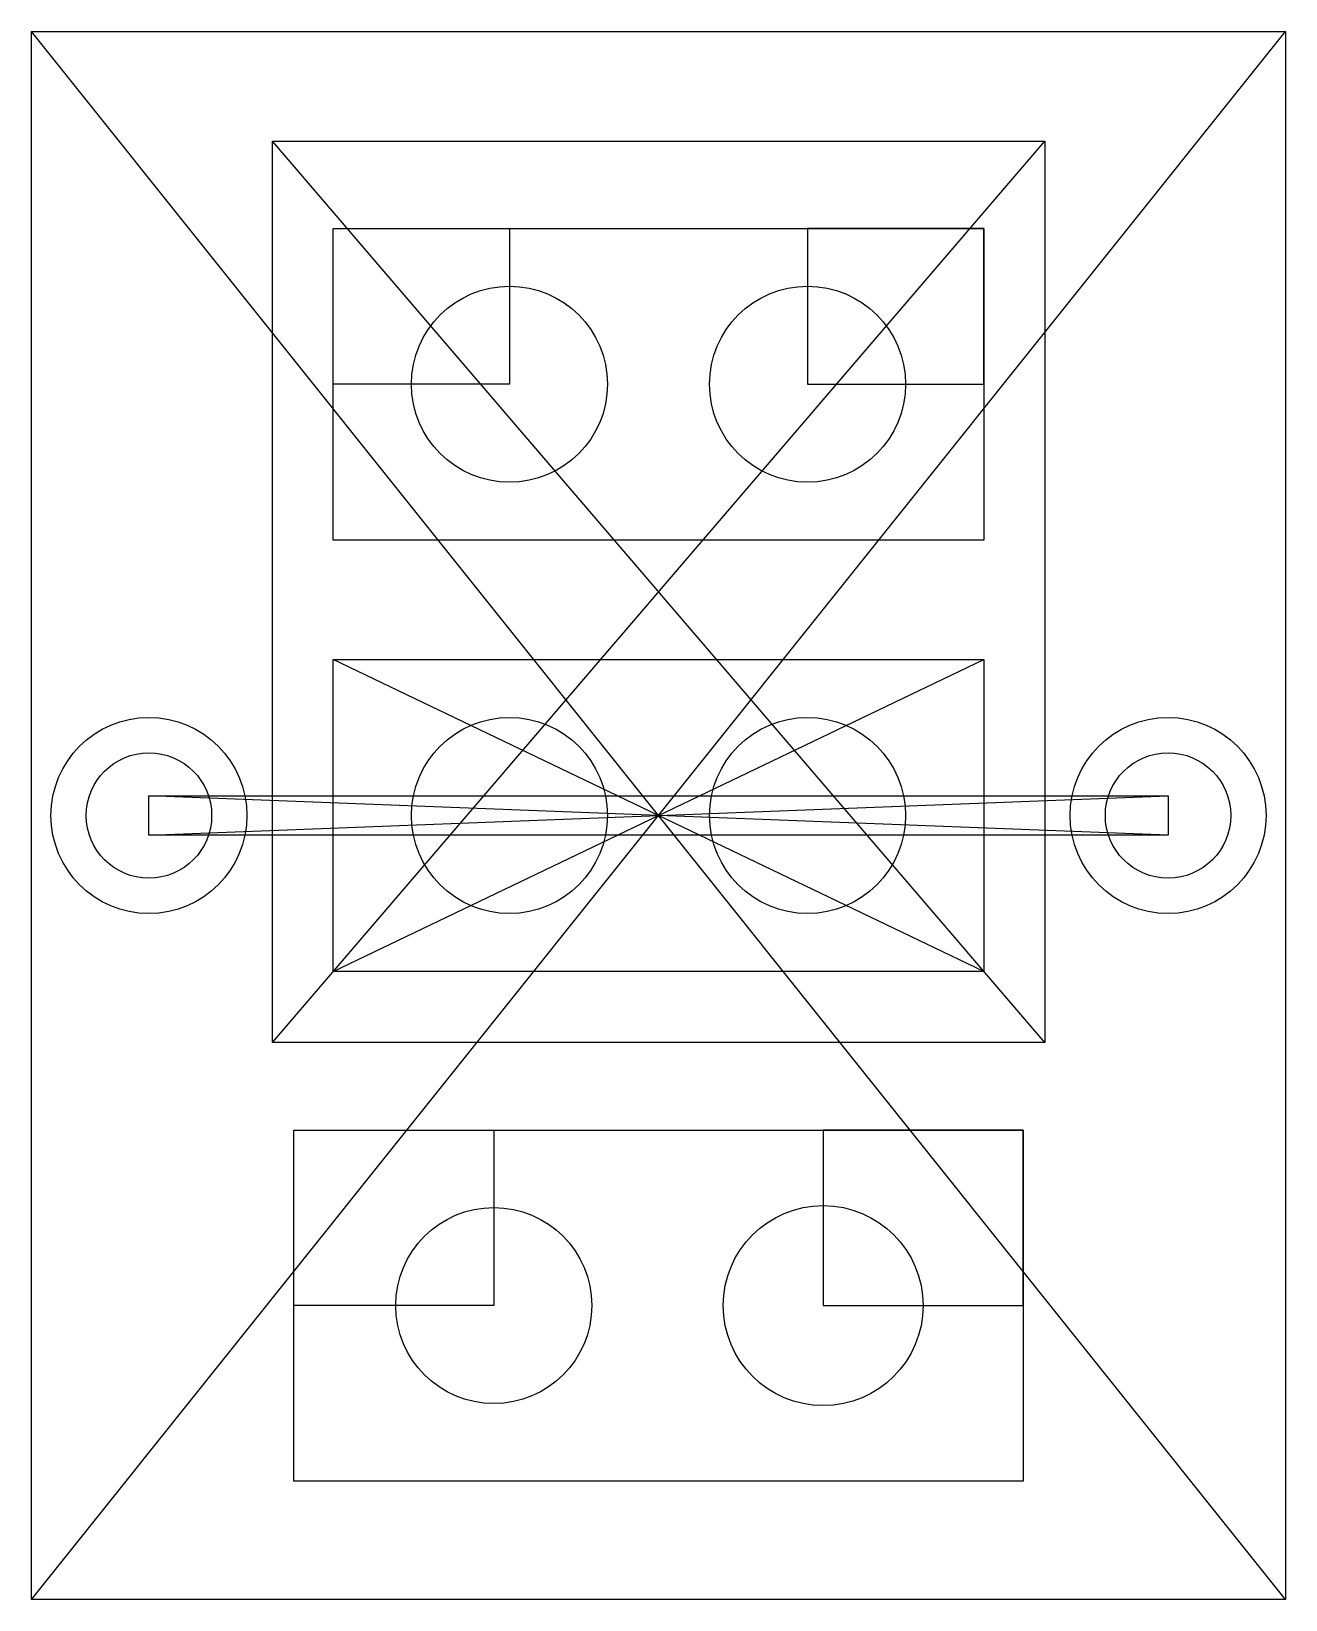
# Model space of a CAD drawing. Header units: millimetres. Extents: x -16 to 16, y -20 to 20.
import ezdxf

# ---------------------------------------------------------------- set-up
doc = ezdxf.new("R2010")
doc.units = ezdxf.units.MM
doc.layers.get('0').update_dxf_attribs({"linetype": 'CONTINUOUS'})

msp = doc.modelspace()

# ---------------------------------------------------------------- linework, layer by layer
for p, q in [((-16, -20), (-16, 20)), ((-16, 20), (16, 20)), ((16, -20), (-16, 20)), ((-16, -20), (16, 20)), ((16, 20), (16, -20)), ((-9.847, -5.787), (-9.847, 17.2)), ((-9.847, 17.2), (9.856, 17.2)), ((9.856, -5.787), (-9.847, 17.2)), ((-9.847, -5.787), (9.856, 17.2)), ((9.856, 17.2), (9.856, -5.787)), ((-8.302, 7.025), (-8.302, 14.975)), ((-8.302, 14.975), (8.302, 14.975)), ((-8.302, 14.975), (-3.802, 14.975)), ((-8.302, 11), (-8.302, 14.975)), ((-3.802, 14.975), (-3.802, 11)), ((8.302, 14.975), (3.802, 14.975)), ((3.802, 14.975), (3.802, 11)), ((8.302, 14.975), (8.302, 7.025)), ((8.302, 11), (8.302, 14.975)), ((-3.802, 11), (-8.302, 11)), ((3.802, 11), (8.302, 11)), ((8.302, 7.025), (-8.302, 7.025)), ((-8.302, -3.975), (-8.302, 3.975)), ((-8.302, 3.975), (8.302, 3.975)), ((8.302, -3.975), (-8.302, 3.975)), ((-8.302, -3.975), (8.302, 3.975)), ((8.302, 3.975), (8.302, -3.975)), ((-13, -0.5), (-13, 0.5)), ((-13, 0.5), (13, 0.5)), ((13, -0.5), (-13, 0.5)), ((-13, -0.5), (13, 0.5)), ((13, 0.5), (13, -0.5)), ((13, -0.5), (-13, -0.5)), ((8.302, -3.975), (-8.302, -3.975)), ((9.856, -5.787), (-9.847, -5.787)), ((-9.302, -8.025), (9.302, -8.025)), ((-9.302, -16.975), (-9.302, -8.025)), ((-9.302, -8.025), (-4.202, -8.025)), ((-9.302, -12.5), (-9.302, -8.025)), ((-4.202, -8.025), (-4.202, -12.5)), ((9.302, -8.025), (4.202, -8.025)), ((4.202, -8.025), (4.202, -12.5)), ((9.302, -8.025), (9.302, -16.975)), ((9.302, -12.5), (9.302, -8.025)), ((-4.202, -12.5), (-9.302, -12.5)), ((4.202, -12.5), (9.302, -12.5)), ((9.302, -16.975), (-9.302, -16.975)), ((16, -20), (-16, -20))]:
    msp.add_line(p, q)
for centre, radius in [((-3.802, 11), 2.5), ((3.802, 11), 2.5), ((-13, 0), 2.5), ((-3.802, 0), 2.5), ((3.802, 0), 2.5), ((13, 0), 2.5), ((-13, 0), 1.6), ((13, 0), 1.6), ((4.202, -12.5), 2.55), ((-4.202, -12.5), 2.5)]:
    msp.add_circle(centre, radius)

doc.saveas('drawing.dxf')
